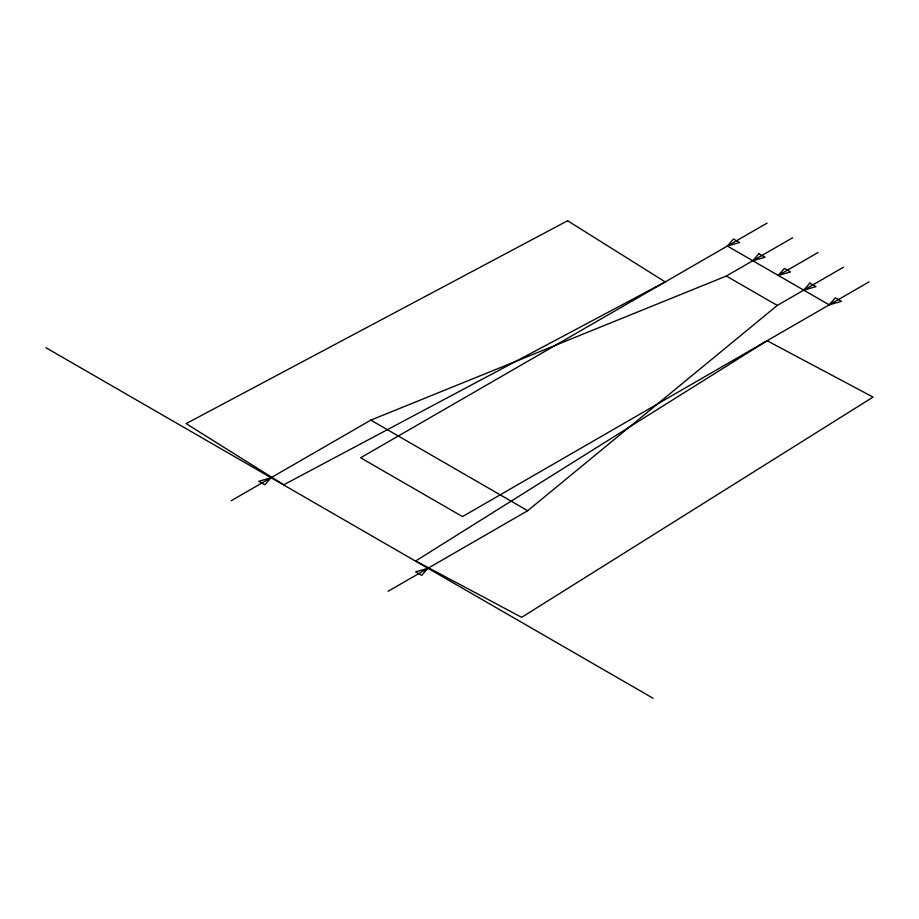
<?xml version="1.0" encoding="UTF-8"?>
<svg xmlns="http://www.w3.org/2000/svg" width="919" height="919" viewBox="0 0 919 919"><rect width="100%" height="100%" fill="white"/><g stroke="black" fill="none" stroke-linecap="round" stroke-linejoin="round"><path stroke-width="1.38" d="M727.354 246.039L733.465 238.986L739.577 242.513L727.354 246.039L829.225 304.855L841.448 301.329L835.337 297.802L829.225 304.855M778.29 275.447L784.401 268.394L790.512 271.921L778.29 275.447L818.025 252.507M388.128 591.285L527.69 510.711L777.267 305.441L843.493 267.211M231.243 500.706L370.805 420.132L726.332 276.033L792.557 237.803M767.089 223.099L360.616 457.777L462.487 516.593L868.96 281.915M726.332 276.033L777.267 305.441M370.805 420.132L527.69 510.711M45.95 347.727L653.099 698.256M270.979 477.765L264.856 484.83L258.744 481.303L270.979 477.765M427.852 568.344L421.741 575.397L415.629 571.871L427.852 568.344M758.933 253.69L752.822 260.743L765.045 257.217L758.933 253.69M809.869 283.098L803.757 290.151L815.98 286.625L809.869 283.098M767.089 340.731L415.698 560.969L521.67 617.327L873.05 397.088L767.089 340.731M567.609 220.744L186.132 423.613L283.741 484.784L665.218 281.915L567.609 220.744"/></g></svg>
